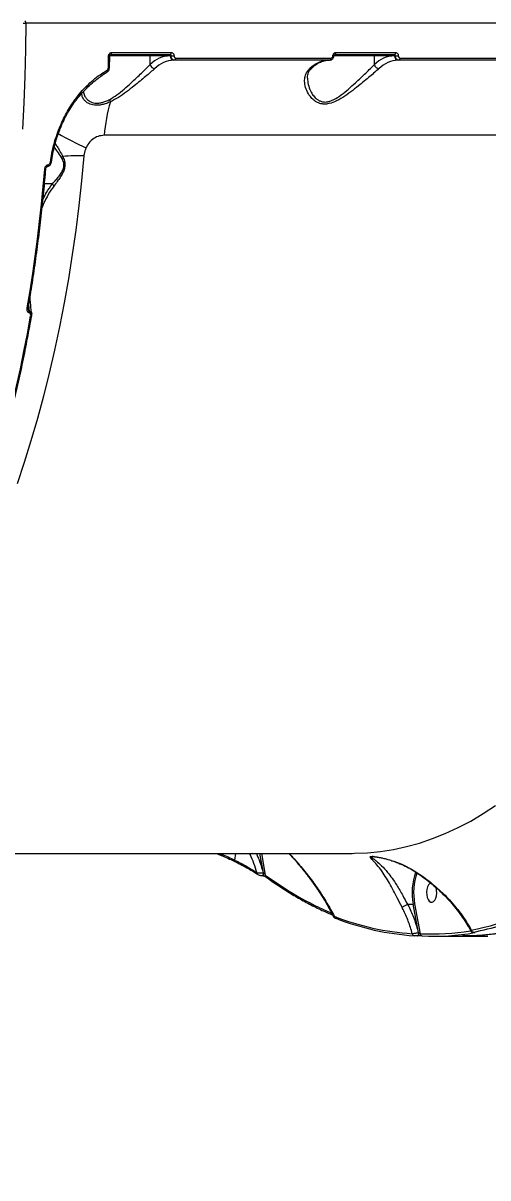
# Model space of a CAD drawing. Header units: millimetres. Extents: x -8327 to 9087, y -6583 to 5996.
# Drawn here: x 5544 to 5757, y -303 to 227 of the extents above; entities that cross this region are included whole.
import ezdxf

# ---------------------------------------------------------------- set-up
doc = ezdxf.new("R2010")
doc.units = ezdxf.units.MM
for name, color, linetype in [('DIKOM_ОБЪЕКТ', 7, 'Continuous'), ('DIKOM_РАЗМЕР_ЗОНА', 7, 'Continuous'), ('DIKOM_РАЗМЕР_ОБЪЕКТА', 7, 'Continuous')]:
    doc.layers.add(name, color=color, linetype=linetype)
doc.styles.add('style1', font='arial.ttf', dxfattribs={"width": 0.8})
doc.dimstyles.new('1-50', dxfattribs={"dimtxt": 300, "dimasz": 200, "dimexe": 100, "dimexo": 0, "dimgap": 100, "dimtad": 1, "dimtxsty": 'style1', "dimcen": 200, "dimclrd": 7, "dimclre": 7, "dimclrt": 7, "dimadec": 1, "dimazin": 2, "dimtfac": 1, "dimtmove": 0, "dimatfit": 2, "dimfxl": 0, "dimlwd": 25, "dimlwe": 18, "dimarcsym": 0})

# ---------------------------------------------------------------- blocks, each defined once
blk = doc.blocks.new('*D9')
at = {"layer": 'Defpoints', "color": 0, "transparency": 16777216}
for p in [(7087.37, 843.9), (-4957.59, 227.93), (7087.37, -4838.64)]:
    blk.add_point(p, dxfattribs=at)
at = {"layer": 'DIKOM_РАЗМЕР_ОБЪЕКТА', "color": 7, "lineweight": 18, "transparency": 16777216}
for p, q in [((7087.37, 843.9), (7087.37, -4938.64)), ((-4957.59, 227.93), (-4957.59, -4938.64))]:
    blk.add_line(p, q, dxfattribs=at)
at = {"layer": 'DIKOM_РАЗМЕР_ОБЪЕКТА', "color": 7, "lineweight": 25, "transparency": 16777216}
blk.add_line((-4757.59, -4838.64), (6887.37, -4838.64), dxfattribs=at)
at = {"layer": 'DIKOM_РАЗМЕР_ОБЪЕКТА', "color": 7, "transparency": 16777216}
for points in [[(-4757.59, -4805.31), (-4757.59, -4871.97), (-4957.59, -4838.64)], [(6887.37, -4805.31), (6887.37, -4871.97), (7087.37, -4838.64)]]:
    blk.add_solid(points, dxfattribs=at)
at = {"layer": 'DIKOM_РАЗМЕР_ОБЪЕКТА', "color": 7, "transparency": 16777216, "insert": (4098.94, -4585.47), "char_height": 300, "attachment_point": 5, "style": 'style1'}
blk.add_mtext('12040', dxfattribs=at)
blk = doc.blocks.new('*D12')
at = {"layer": 'Defpoints', "color": 0, "transparency": 16777216}
for p in [(-6501.58, 227.93), (9087.37, 227.93), (9087.37, -6483.3)]:
    blk.add_point(p, dxfattribs=at)
at = {"layer": 'DIKOM_РАЗМЕР_ЗОНА', "color": 7, "lineweight": 18, "transparency": 16777216}
for p, q in [((-6501.58, 227.93), (-6501.58, -6583.3)), ((9087.37, 227.93), (9087.37, -6583.3))]:
    blk.add_line(p, q, dxfattribs=at)
at = {"layer": 'DIKOM_РАЗМЕР_ЗОНА', "color": 7, "lineweight": 25, "transparency": 16777216}
blk.add_line((-6301.58, -6483.3), (8887.37, -6483.3), dxfattribs=at)
at = {"layer": 'DIKOM_РАЗМЕР_ЗОНА', "color": 7, "transparency": 16777216}
for points in [[(-6301.58, -6449.97), (-6301.58, -6516.64), (-6501.58, -6483.3)], [(8887.37, -6449.97), (8887.37, -6516.64), (9087.37, -6483.3)]]:
    blk.add_solid(points, dxfattribs=at)
at = {"layer": 'DIKOM_РАЗМЕР_ЗОНА', "color": 7, "transparency": 16777216, "insert": (2981.2, -6230.13), "char_height": 300, "attachment_point": 5, "style": 'style1'}
blk.add_mtext('15500', dxfattribs=at)

msp = doc.modelspace()

# ---------------------------------------------------------------- linework, layer by layer
at = {"layer": 'DIKOM_ОБЪЕКТ', "color": 7, "linetype": 'Continuous', "lineweight": 15}
for p, q in [((5959.632, 226.926), (5544.763, 226.926)), ((5610.978, 212.428), (5583.549, 212.428)), ((5584.064, 213.394), (5611.493, 213.394)), ((5713.838, 212.428), (5686.409, 212.428)), ((5686.924, 213.394), (5714.353, 213.394)), ((5583.105, 206.289), (5583.235, 211.909)), ((5601.751, 211.928), (5583.192, 211.928)), ((5601.751, 207.878), (5601.751, 211.928)), ((5611.019, 211.928), (5601.751, 211.928)), ((5611.379, 211.928), (5611.019, 211.928)), ((5613.073, 209.928), (5612.733, 209.928)), ((5684.218, 209.928), (5613.073, 209.928)), ((5613.588, 210.888), (5684.732, 210.888)), ((5704.611, 211.928), (5686.052, 211.928)), ((5704.611, 207.878), (5704.611, 211.928)), ((5713.879, 211.928), (5704.611, 211.928)), ((5714.239, 211.928), (5713.879, 211.928)), ((5715.933, 209.928), (5715.593, 209.928)), ((5787.078, 209.928), (5715.933, 209.928)), ((5716.448, 210.888), (5787.593, 210.888)), ((5880.764, 175.426), (5580.756, 175.426)), ((5554.446, 161.066), (5554.499, 161.066)), ((5554.932, 161.909), (5555.007, 161.909)), ((5556.519, 163.243), (5556.52, 163.237)), ((5556.937, 153.117), (5553.339, 153.117)), ((5545.965, 96.629), (5546.319, 94.587)), ((5546.424, 94.587), (5546.141, 97.692)), ((5546.319, 94.587), (5546.424, 94.587)), ((5546.424, 93.948), (5546.32, 93.948)), ((5432.391, -154.072), (5694.501, -154.072)), ((5640.886, -154.072), (5640.515, -157.157)), ((5640.691, -157.839), (5640.701, -157.844)), ((5647.698, -154.642), (5647.441, -154.072)), ((5653.707, -162.984), (5652.098, -154.072)), ((5652.799, -154.072), (5654.594, -164.013)), ((5653.626, -162.984), (5653.707, -162.984)), ((5653.14, -164.315), (5653.221, -164.315)), ((5719.881, -177.425), (5719.888, -177.424)), ((5719.888, -177.424), (5722.421, -177.424)), ((5724.828, -190.568), (5722.421, -177.424)), ((5723.092, -177.259), (5725.599, -190.946)), ((5724.799, -190.568), (5724.828, -190.568)), ((5750.121, -190.313), (5750.167, -190.309)), ((5750.121, -190.313), (5750.209, -190.313)), ((5750.167, -190.309), (5750.256, -190.309)), ((5750.209, -190.313), (5750.256, -190.309)), ((5724.314, -191.903), (5724.299, -191.903)), ((5724.314, -191.903), (5724.342, -191.903)), ((5724.342, -191.903), (5724.327, -191.903)), ((5731.745, -192.072), (5743.317, -192.072)), ((5745.032, -192.072), (5756.672, -192.072))]:
    msp.add_line(p, q, dxfattribs=at)
at = {"layer": 'DIKOM_ОБЪЕКТ', "color": 7, "linetype": 'Continuous', "lineweight": 15, "flags": 128}
for points in [[(5544.763, 226.926), (5544.753, 227.122), (5544.724, 227.31), (5544.677, 227.483), (5544.613, 227.635), (5544.535, 227.759), (5544.445, 227.852), (5544.349, 227.909), (5544.248, 227.928)], [(5544.763, 226.926), (5544.657, 214.739), (5544.369, 202.563), (5543.899, 190.408), (5543.247, 178.285)], [(5583.549, 212.428), (5583.648, 212.447), (5583.742, 212.501), (5583.83, 212.59), (5583.907, 212.709), (5583.971, 212.855), (5584.02, 213.022), (5584.051, 213.204), (5584.064, 213.394)], [(5610.978, 212.428), (5611.077, 212.447), (5611.172, 212.501), (5611.259, 212.59), (5611.336, 212.709), (5611.4, 212.855), (5611.449, 213.022), (5611.481, 213.204), (5611.493, 213.394)], [(5686.409, 212.428), (5686.508, 212.447), (5686.602, 212.501), (5686.69, 212.59), (5686.767, 212.709), (5686.831, 212.855), (5686.88, 213.022), (5686.911, 213.204), (5686.924, 213.394)], [(5713.838, 212.428), (5713.937, 212.447), (5714.032, 212.501), (5714.119, 212.59), (5714.197, 212.709), (5714.26, 212.855), (5714.309, 213.022), (5714.341, 213.204), (5714.353, 213.394)], [(5582.62, 206.264), (5582.638, 206.967), (5582.656, 207.67), (5582.673, 208.373), (5582.69, 209.077), (5582.706, 209.78), (5582.721, 210.483), (5582.736, 211.187), (5582.75, 211.89)], [(5613.073, 209.928), (5613.171, 209.947), (5613.265, 210.001), (5613.353, 210.089), (5613.43, 210.207), (5613.494, 210.352), (5613.542, 210.518), (5613.574, 210.699), (5613.588, 210.888)], [(5684.218, 209.928), (5684.316, 209.947), (5684.41, 210.001), (5684.497, 210.089), (5684.574, 210.207), (5684.639, 210.352), (5684.687, 210.518), (5684.719, 210.699), (5684.732, 210.888)], [(5715.933, 209.928), (5716.031, 209.947), (5716.125, 210.001), (5716.213, 210.089), (5716.29, 210.207), (5716.354, 210.352), (5716.403, 210.518), (5716.434, 210.699), (5716.448, 210.888)], [(5582.109, 204.556), (5582.156, 204.591), (5582.206, 204.667), (5582.234, 204.77), (5582.24, 204.897), (5582.224, 205.043), (5582.185, 205.202), (5582.126, 205.37)], [(5567.779, 191.516), (5567.798, 191.557), (5567.792, 191.623), (5567.757, 191.707), (5567.694, 191.805), (5567.605, 191.915), (5567.494, 192.031)], [(5571.412, 166.081), (5570.351, 154.613), (5569.109, 143.214), (5567.689, 131.893), (5566.092, 120.662), (5564.319, 109.53), (5562.373, 98.509), (5560.253, 87.608), (5557.964, 76.837), (5555.507, 66.207), (5552.884, 55.728), (5550.097, 45.409), (5547.15, 35.259), (5544.044, 25.289), (5540.784, 15.507)], [(5545.44, 96.314), (5546.724, 104.125), (5547.93, 111.983), (5549.055, 119.885), (5550.102, 127.829), (5551.069, 135.81), (5551.954, 143.827), (5552.76, 151.876), (5553.484, 159.953)], [(5554.424, 161.066), (5554.562, 161.103), (5554.696, 161.217), (5554.808, 161.401), (5554.889, 161.638), (5554.932, 161.909)], [(5554.499, 161.066), (5554.637, 161.103), (5554.771, 161.217), (5554.883, 161.401), (5554.963, 161.638), (5555.007, 161.909)], [(5545.937, 96.46), (5545.935, 96.454), (5545.903, 96.406), (5545.834, 96.367), (5545.731, 96.338), (5545.598, 96.32), (5545.44, 96.314)], [(5532.809, 29.295), (5534.869, 36.934), (5536.848, 44.653), (5538.745, 52.45), (5540.559, 60.32), (5542.289, 68.261), (5543.935, 76.269), (5545.496, 84.341), (5546.971, 92.474)], [(5547.469, 92.624), (5547.463, 92.605), (5547.424, 92.56), (5547.353, 92.523), (5547.251, 92.496), (5547.122, 92.48), (5546.971, 92.474)], [(5694.501, -154.072), (5695.495, -154.067), (5701.495, -153.83), (5707.488, -153.238), (5713.469, -152.292), (5719.433, -150.992), (5725.374, -149.339), (5731.285, -147.336), (5737.162, -144.983), (5743, -142.283), (5748.793, -139.239), (5754.535, -135.854), (5760.221, -132.129)], [(5650.987, -163.644), (5650.99, -163.646), (5651.03, -163.675)], [(5653.626, -162.984), (5653.654, -163.262), (5653.642, -163.544), (5653.588, -163.808), (5653.499, -164.032), (5653.381, -164.198), (5653.244, -164.294), (5653.137, -164.314)], [(5653.707, -162.984), (5653.735, -163.262), (5653.722, -163.544), (5653.669, -163.808), (5653.58, -164.032), (5653.462, -164.198), (5653.324, -164.294), (5653.223, -164.314)], [(5730.441, -167.656), (5730.027, -167.894), (5729.455, -168.534), (5729, -169.461), (5728.698, -170.6), (5728.573, -171.857), (5728.636, -173.132), (5728.881, -174.322)], [(5728.881, -174.322), (5729.288, -175.328), (5729.826, -176.071), (5730.449, -176.49), (5731.108, -176.551), (5731.749, -176.249), (5732.321, -175.609), (5732.776, -174.682), (5733.078, -173.543), (5733.203, -172.286), (5733.14, -171.011), (5732.895, -169.822), (5732.859, -169.705)], [(5686.719, -183.81), (5686.822, -183.841), (5686.98, -183.858)], [(5724.799, -190.568), (5724.827, -190.804), (5724.824, -191.046), (5724.791, -191.28), (5724.73, -191.491), (5724.645, -191.668), (5724.541, -191.801), (5724.423, -191.88), (5724.314, -191.903)], [(5724.828, -190.568), (5724.855, -190.804), (5724.852, -191.046), (5724.819, -191.28), (5724.758, -191.491), (5724.674, -191.668), (5724.569, -191.801), (5724.452, -191.88), (5724.342, -191.903)]]:
    msp.add_lwpolyline(points, dxfattribs=at)
at = {"layer": 'DIKOM_ОБЪЕКТ', "color": 7, "linetype": 'Continuous', "lineweight": 15}
for centre, radius, start, end in [((5544.792, 655.348), 428.422, 269.83168, 269.99608), ((5601.283, 211.961), 0.469, 355.97245, 85.24477), ((5704.144, 211.962), 0.468, 355.91001, 85.30721), ((5582.899, 214.349), 2.464, 266.52524, 277.84159), ((5611.517, 198.16), 13.777, 92.07063, 135.14173), ((5604.058, 208.441), 2.375, 193.7089, 266.347), ((5613.207, 196.817), 13.12, 92.06968, 135.1436), ((5612.888, 211.795), 1.873, 175.92775, 265.27287), ((5612.702, 234.805), 22.915, 266.68997, 270.12194), ((5684.352, 196.815), 13.122, 92.071, 135.14001), ((5685.76, 214.337), 2.451, 266.49323, 277.8568), ((5714.377, 198.16), 13.777, 92.07063, 135.14173), ((5706.918, 208.441), 2.375, 193.7089, 266.347), ((5716.068, 196.815), 13.122, 92.07246, 135.14082), ((5715.748, 211.796), 1.874, 175.94335, 265.25727), ((5715.562, 234.805), 22.915, 266.68997, 270.12194), ((5582.77, 208.075), 1.817, 265.26318, 280.63426), ((5675.087, 207.384), 1.314, 268.43045, 311.70114), ((5648.153, 170.962), 67.545, 162.88939, 176.21052), ((5577.514, 189.382), 6.254, 13.43316, 23.54354), ((5645.882, 330.173), 176.493, 240.74053, 245.38231), ((5559.921, 177.979), 0.851, 41.25322, 74.62348), ((5559.596, 167.528), 2.774, 304.57879, 320.34062), ((5570.854, 37.615), 128.467, 89.75135, 94.07234), ((5553.629, 160.61), 0.672, 257.49665, 300.6028), ((5556.244, 164.092), 0.898, 256.70405, 287.87689), ((5544.454, 94.266), 1.893, 350.33246, 9.7531), ((5544.558, 94.266), 1.893, 350.33246, 9.7531), ((5641.114, -157.366), 0.634, 160.77114, 228.19227), ((5652.736, -162.345), 9.205, 115.98696, 123.18675), ((5651.49, -163.083), 0.753, 168.73369, 228.14733), ((5655.353, -164.209), 0.784, 165.46909, 231.05479), ((5744.205, -43.293), 150.344, 233.4133, 246.833), ((5751.158, -172.067), 29.233, 161.03729, 190.55856), ((5751.554, -172.105), 28.925, 161.63693, 190.26448), ((5724.325, -61.078), 130.561, 280.91843, 301.93035), ((5687.052, -183.04), 0.838, 173.75661, 246.58942), ((5729.488, -73.347), 117.835, 248.45674, 266.36151), ((5730.344, -74.016), 118.092, 248.4565, 266.36175), ((5742.661, -73.792), 118.282, 270.31733, 294.38993), ((5727.4, -69.313), 122.972, 280.56866, 293.17431), ((5730.882, -79.256), 111.814, 267.29153, 279.18578), ((5731.739, -79.928), 112.142, 267.29338, 279.67604), ((5750.032, -189.224), 0.978, 183.08376, 265.47614), ((5750.596, -189.673), 0.802, 234.7601, 269.40864), ((5722.917, -190.965), 0.907, 178.61714, 265.79594), ((5726.518, -191.026), 0.922, 175.00877, 265.36891)]:
    msp.add_arc(centre, radius, start, end, dxfattribs=at)
for points, knots in [([(5582.75, 211.89), (5582.758, 212.001), (5582.78, 212.281), (5582.942, 212.704), (5583.24, 213.085), (5583.63, 213.344), (5583.919, 213.377), (5584.064, 213.394)], [0, 0, 0, 0, 0.1418461, 0.3567116, 0.5713582, 0.7857736, 1, 1, 1, 1]), ([(5583.239, 211.909), (5583.239, 211.939), (5583.239, 212.026), (5583.28, 212.163), (5583.348, 212.294), (5583.429, 212.381), (5583.509, 212.426), (5583.537, 212.43), (5583.551, 212.428), (5583.552, 212.428)], [0, 0, 0, 0, 0.0835126, 0.2335004, 0.3871589, 0.5494356, 0.7301555, 0.990739, 1, 1, 1, 1]), ([(5611.379, 211.928), (5611.377, 211.985), (5611.374, 212.097), (5611.309, 212.247), (5611.206, 212.36), (5611.089, 212.42), (5611.01, 212.426), (5610.978, 212.428)], [0, 0, 0, 0, 0.2155501, 0.4307062, 0.6455104, 0.8597657, 1, 1, 1, 1]), ([(5611.493, 213.394), (5611.588, 213.387), (5611.826, 213.368), (5612.184, 213.188), (5612.505, 212.848), (5612.718, 212.398), (5612.74, 212.059), (5612.751, 211.89)], [0, 0, 0, 0, 0.1404765, 0.3550728, 0.569841, 0.7848732, 1, 1, 1, 1]), ([(5685.61, 211.89), (5685.618, 212.001), (5685.639, 212.281), (5685.802, 212.704), (5686.1, 213.085), (5686.49, 213.344), (5686.779, 213.377), (5686.924, 213.394)], [0, 0, 0, 0, 0.141834, 0.3567858, 0.5713471, 0.785757, 1, 1, 1, 1]), ([(5686.099, 211.909), (5686.099, 211.939), (5686.1, 212.026), (5686.14, 212.163), (5686.208, 212.294), (5686.29, 212.381), (5686.369, 212.426), (5686.397, 212.43), (5686.411, 212.428), (5686.412, 212.428)], [0, 0, 0, 0, 0.0835398, 0.2335505, 0.3871237, 0.5495255, 0.7302212, 0.9908444, 1, 1, 1, 1]), ([(5714.239, 211.928), (5714.238, 211.985), (5714.235, 212.097), (5714.169, 212.247), (5714.067, 212.36), (5713.949, 212.42), (5713.87, 212.426), (5713.838, 212.428)], [0, 0, 0, 0, 0.21539683, 0.43075201, 0.64511696, 0.85929927, 1, 1, 1, 1]), ([(5714.353, 213.394), (5714.448, 213.387), (5714.686, 213.368), (5715.044, 213.188), (5715.365, 212.848), (5715.578, 212.398), (5715.6, 212.059), (5715.611, 211.89)], [0, 0, 0, 0, 0.1406486, 0.3550601, 0.5698482, 0.7848798, 1, 1, 1, 1]), ([(5583.248, 191.88), (5584.354, 192.544), (5586.679, 193.94), (5589.912, 196.653), (5592.888, 199.337), (5595.546, 201.826), (5597.868, 204.047), (5600.015, 206.12), (5601.172, 207.292), (5601.751, 207.878)], [0, 0, 0, 0, 0.1463692, 0.3075811, 0.4690089, 0.6020978, 0.7351064, 0.8676453, 1, 1, 1, 1]), ([(5613.073, 209.928), (5612.947, 209.938), (5612.629, 209.963), (5612.15, 210.202), (5611.719, 210.654), (5611.429, 211.254), (5611.396, 211.704), (5611.379, 211.928)], [0, 0, 0, 0, 0.140682, 0.3554548, 0.570295, 0.7851475, 1, 1, 1, 1]), ([(5612.751, 211.89), (5612.758, 211.778), (5612.772, 211.552), (5612.914, 211.252), (5613.128, 211.025), (5613.366, 210.905), (5613.525, 210.893), (5613.588, 210.888)], [0, 0, 0, 0, 0.21511055, 0.43019903, 0.64506939, 0.85954646, 1, 1, 1, 1]), ([(5673.981, 201.64), (5674.041, 200.682), (5674.164, 198.73), (5675.131, 196.087), (5676.404, 193.879), (5677.686, 192.429), (5679.041, 191.452), (5680.522, 190.799), (5681.962, 190.656), (5683.409, 190.848), (5684.598, 191.178), (5686.734, 192.122), (5689.507, 193.967), (5692.775, 196.64), (5695.747, 199.34), (5698.406, 201.825), (5700.728, 204.047), (5702.875, 206.12), (5704.032, 207.292), (5704.611, 207.878)], [0, 0, 0, 0, 0.0849005, 0.1730658, 0.2309193, 0.2886255, 0.3230723, 0.3574281, 0.4073171, 0.4206098, 0.4522195, 0.4839039, 0.560761, 0.6437071, 0.7267719, 0.7952543, 0.8637013, 0.9318938, 1, 1, 1, 1]), ([(5675.965, 206.407), (5676.234, 206.646), (5677.019, 207.344), (5678.347, 208.283), (5679.945, 209.127), (5681.562, 209.681), (5682.873, 209.905), (5683.648, 209.923), (5683.878, 209.928)], [0, 0, 0, 0, 0.1033872, 0.3019059, 0.5017326, 0.704745, 0.9124575, 1, 1, 1, 1]), ([(5684.251, 209.948), (5684.303, 209.943), (5684.574, 209.92), (5685.056, 210.107), (5685.603, 210.518), (5685.964, 211.13), (5686.122, 211.632), (5686.09, 211.895), (5686.088, 211.91)], [0, 0, 0, 0, 0.0531695, 0.2781262, 0.503774, 0.7375355, 0.9841468, 1, 1, 1, 1]), ([(5684.732, 210.888), (5684.829, 210.899), (5685.022, 210.921), (5685.282, 211.094), (5685.481, 211.348), (5685.59, 211.63), (5685.604, 211.816), (5685.61, 211.89)], [0, 0, 0, 0, 0.2142079, 0.4286111, 0.6431505, 0.8580481, 1, 1, 1, 1]), ([(5715.933, 209.928), (5715.807, 209.938), (5715.489, 209.962), (5715.01, 210.202), (5714.579, 210.654), (5714.289, 211.253), (5714.256, 211.703), (5714.239, 211.928)], [0, 0, 0, 0, 0.1407831, 0.3554403, 0.5702667, 0.7851573, 1, 1, 1, 1]), ([(5715.611, 211.89), (5715.618, 211.778), (5715.633, 211.552), (5715.774, 211.252), (5715.988, 211.025), (5716.226, 210.905), (5716.385, 210.893), (5716.448, 210.888)], [0, 0, 0, 0, 0.2151598, 0.4301602, 0.6450111, 0.8594996, 1, 1, 1, 1]), ([(5567.494, 192.031), (5568.323, 193.104), (5569.981, 195.248), (5572.721, 198.165), (5575.656, 200.857), (5578.783, 203.302), (5581.011, 204.681), (5582.126, 205.37)], [0, 0, 0, 0, 0.1978369, 0.3954979, 0.5931665, 0.7965911, 1, 1, 1, 1]), ([(5567.859, 191.449), (5567.982, 191.622), (5568.847, 192.84), (5570.636, 194.926), (5573.233, 197.662), (5575.618, 199.855), (5577.179, 201.033), (5577.761, 201.471)], [0, 0, 0, 0, 0.043608, 0.3078564, 0.5739186, 0.841181, 1, 1, 1, 1]), ([(5577.761, 201.471), (5578.156, 201.781), (5579.518, 202.851), (5580.994, 203.843), (5582.1, 204.439), (5582.154, 204.468)], [0, 0, 0, 0, 0.27948562, 0.96528948, 1, 1, 1, 1]), ([(5582.105, 204.578), (5582.185, 204.62), (5582.465, 204.766), (5582.819, 205.218), (5583.082, 205.781), (5583.074, 206.158), (5583.071, 206.289)], [0, 0, 0, 0, 0.1325703, 0.4638325, 0.8122903, 1, 1, 1, 1]), ([(5582.126, 205.37), (5582.209, 205.431), (5582.376, 205.552), (5582.545, 205.842), (5582.611, 206.092), (5582.618, 206.234), (5582.62, 206.264)], [0, 0, 0, 0, 0.3057942, 0.6115898, 0.9180163, 1, 1, 1, 1]), ([(5603.906, 206.071), (5603.289, 205.515), (5602.053, 204.404), (5599.72, 202.427), (5597.179, 200.306), (5594.252, 197.927), (5590.961, 195.36), (5587.36, 192.765), (5584.822, 191.463), (5583.598, 190.835)], [0, 0, 0, 0, 0.13165515, 0.26349488, 0.39513993, 0.52687796, 0.68829298, 0.84952634, 1, 1, 1, 1]), ([(5706.766, 206.071), (5706.149, 205.516), (5704.913, 204.404), (5702.58, 202.427), (5700.039, 200.306), (5697.112, 197.929), (5693.823, 195.349), (5690.187, 192.79), (5686.605, 190.755), (5683.647, 189.803), (5681.515, 189.685), (5679.97, 189.897), (5678.554, 190.42), (5677.03, 191.341), (5675.565, 192.72), (5674.082, 194.821), (5672.972, 197.374), (5672.526, 200.092), (5672.793, 202.5), (5673.577, 204.489), (5674.587, 205.573), (5675.051, 206.071)], [0, 0, 0, 0, 0.0554765, 0.111024, 0.1665008, 0.2220051, 0.2900258, 0.3579643, 0.4226772, 0.477409, 0.5052492, 0.5330947, 0.5627107, 0.5923738, 0.6404302, 0.6885818, 0.7603271, 0.8320616, 0.8910008, 0.9498665, 1, 1, 1, 1]), ([(5673.98, 201.64), (5673.976, 201.69), (5673.928, 202.266), (5674.107, 203.26), (5674.522, 204.536), (5675.136, 205.568), (5675.716, 206.145), (5675.977, 206.403)], [0, 0, 0, 0, 0.0260848, 0.298546, 0.5705113, 0.8074067, 1, 1, 1, 1]), ([(5560.147, 178.8), (5561.163, 181.123), (5563.219, 185.822), (5566.058, 189.945), (5567.494, 192.031)], [0, 0, 0, 0, 0.4941752, 1, 1, 1, 1]), ([(5560.592, 178.53), (5560.835, 179.148), (5561.555, 180.978), (5562.991, 183.9), (5564.889, 187.268), (5566.512, 189.8), (5567.541, 191.154), (5567.804, 191.499)], [0, 0, 0, 0, 0.1318435, 0.3903365, 0.6499998, 0.9106853, 1, 1, 1, 1]), ([(5583.598, 190.835), (5582.965, 190.565), (5581.687, 190.02), (5579.79, 189.462), (5577.938, 189.169), (5575.774, 189.2), (5573.797, 189.801), (5572.21, 190.88), (5571.13, 192.161), (5570.503, 193.461), (5570.493, 194.374), (5570.49, 194.7)], [0, 0, 0, 0, 0.08897545, 0.17987795, 0.26910671, 0.3613971, 0.52302101, 0.64233845, 0.76510478, 0.91578838, 1, 1, 1, 1]), ([(5571.207, 195.477), (5571.21, 195.334), (5571.23, 194.561), (5571.762, 193.381), (5572.753, 192.008), (5574.204, 190.858), (5575.999, 190.21), (5577.914, 190.144), (5579.043, 190.316), (5580.233, 190.61), (5581.487, 191.025), (5582.656, 191.593), (5583.248, 191.88)], [0, 0, 0, 0, 0.0378945, 0.2038007, 0.3301017, 0.4596372, 0.6271318, 0.7123276, 0.8006154, 0.8133012, 0.9053707, 1, 1, 1, 1]), ([(5556.038, 163.218), (5556.475, 165.845), (5557.362, 171.165), (5559.211, 176.234), (5560.147, 178.8)], [0, 0, 0, 0, 0.493792, 1, 1, 1, 1]), ([(5556.551, 163.238), (5556.581, 163.503), (5556.76, 165.088), (5557.328, 167.982), (5558.272, 171.88), (5559.354, 175.413), (5560.215, 177.59), (5560.587, 178.531)], [0, 0, 0, 0, 0.0505458, 0.3034141, 0.5561205, 0.8082361, 1, 1, 1, 1]), ([(5580.756, 175.426), (5579.794, 175.329), (5577.89, 175.137), (5575.252, 173.621), (5573.388, 171.697), (5572.632, 170.242), (5572.362, 169.723)], [0, 0, 0, 0, 0.2885791, 0.5716444, 0.8470505, 1, 1, 1, 1]), ([(5561.17, 165.244), (5560.526, 166.226), (5559.368, 167.99), (5558.307, 169.334), (5557.835, 169.931)], [0, 0, 0, 0, 0.556056, 1, 1, 1, 1]), ([(5558.26, 171.667), (5558.545, 171.218), (5559.194, 170.196), (5560.415, 168.235), (5561.29, 166.587), (5561.731, 165.758)], [0, 0, 0, 0, 0.2802062, 0.6375936, 1, 1, 1, 1]), ([(5572.362, 169.723), (5572.001, 168.742), (5571.602, 167.659), (5571.444, 166.417), (5571.423, 166.195), (5571.412, 166.081)], [0, 0, 0, 0, 0.821762, 0.907861, 1, 1, 1, 1]), ([(5556.937, 153.117), (5557.495, 153.726), (5558.515, 154.841), (5560.025, 156.615), (5561.248, 158.364), (5562.061, 160.084), (5562.265, 161.295), (5562.268, 162.38), (5561.998, 163.729), (5561.475, 164.686), (5561.17, 165.244)], [0, 0, 0, 0, 0.19207, 0.3511742, 0.5094853, 0.6344346, 0.7186484, 0.7420883, 0.8495964, 1, 1, 1, 1]), ([(5561.731, 165.758), (5562.006, 165.119), (5562.484, 164.007), (5562.773, 162.06), (5562.526, 160.089), (5561.709, 158.055), (5560.529, 156.082), (5559.103, 154.066), (5558.129, 152.799), (5557.605, 152.116)], [0, 0, 0, 0, 0.1507939, 0.26254727, 0.37583233, 0.50437924, 0.65811324, 0.8160141, 1, 1, 1, 1]), ([(5545.937, 96.46), (5546.259, 98.382), (5547.192, 103.955), (5548.618, 113.253), (5550.163, 124.375), (5551.548, 135.576), (5552.752, 146.649), (5553.527, 154.814), (5553.902, 159.217), (5553.972, 160.031)], [0, 0, 0, 0, 0.092524, 0.2683111, 0.4441009, 0.6198879, 0.7956738, 0.9622076, 1, 1, 1, 1]), ([(5553.484, 159.953), (5553.513, 160.158), (5553.577, 160.601), (5553.844, 161.193), (5554.202, 161.619), (5554.57, 161.864), (5554.811, 161.894), (5554.932, 161.909)], [0, 0, 0, 0, 0.226769, 0.49195, 0.6959685, 0.847741, 1, 1, 1, 1]), ([(5553.974, 160.032), (5553.975, 160.044), (5553.979, 160.229), (5554.063, 160.527), (5554.215, 160.832), (5554.334, 160.98), (5554.406, 161.043), (5554.449, 161.069), (5554.449, 161.068), (5554.449, 161.068)], [0, 0, 0, 0, 0.0276446, 0.4258498, 0.6549343, 0.7882714, 0.8759452, 0.9422234, 1, 1, 1, 1]), ([(5554.498, 161.085), (5554.648, 161.09), (5554.982, 161.101), (5555.466, 161.349), (5555.928, 161.764), (5556.303, 162.375), (5556.484, 162.902), (5556.512, 163.206), (5556.515, 163.238)], [0, 0, 0, 0, 0.1401076, 0.3128779, 0.4978799, 0.7168948, 0.9707324, 1, 1, 1, 1]), ([(5555.007, 161.909), (5555.062, 161.914), (5555.204, 161.926), (5555.441, 162.051), (5555.707, 162.317), (5555.936, 162.723), (5556.004, 163.052), (5556.038, 163.218)], [0, 0, 0, 0, 0.10347262, 0.26248344, 0.46111204, 0.72822418, 1, 1, 1, 1]), ([(5557.605, 152.116), (5556.735, 150.864), (5554.986, 148.343), (5553.28, 144.966), (5552.478, 142.859), (5552.246, 142.25)], [0, 0, 0, 0, 0.41273883, 0.83040326, 1, 1, 1, 1]), ([(5552.668, 146.132), (5553.185, 147.188), (5554.405, 149.682), (5556.015, 151.859), (5556.944, 153.114)], [0, 0, 0, 0, 0.4234672, 1, 1, 1, 1]), ([(5556.944, 153.114), (5556.943, 153.115), (5556.942, 153.116), (5556.939, 153.117), (5556.937, 153.117), (5556.937, 153.117)], [0, 0, 0, 0, 0.2885812, 0.6795465, 1, 1, 1, 1]), ([(5556.944, 153.114), (5557.09, 152.953), (5557.354, 152.66), (5557.535, 152.313), (5557.594, 152.147), (5557.605, 152.116)], [0, 0, 0, 0, 0.4994745, 0.9072718, 1, 1, 1, 1]), ([(5547.457, 93.658), (5547.339, 94.536), (5546.997, 97.077), (5546.837, 99.601), (5546.732, 101.253)], [0, 0, 0, 0, 0.3455511, 1, 1, 1, 1]), ([(5546.32, 93.948), (5546.237, 93.957), (5546.053, 93.978), (5545.786, 94.166), (5545.549, 94.523), (5545.36, 95.195), (5545.363, 95.832), (5545.432, 96.261), (5545.44, 96.314)], [0, 0, 0, 0, 0.09285389, 0.20617947, 0.36927636, 0.57243058, 0.94713906, 1, 1, 1, 1]), ([(5545.922, 95.546), (5545.916, 95.575), (5545.88, 95.748), (5545.876, 96.068), (5545.929, 96.353), (5545.949, 96.461)], [0, 0, 0, 0, 0.111953, 0.6652129, 1, 1, 1, 1]), ([(5545.92, 95.532), (5545.95, 95.376), (5546.002, 95.112), (5546.108, 94.805), (5546.204, 94.646), (5546.272, 94.596), (5546.302, 94.587), (5546.317, 94.587), (5546.319, 94.587)], [0, 0, 0, 0, 0.4397155, 0.7426821, 0.9024553, 0.9514905, 0.9923629, 1, 1, 1, 1]), ([(5533.319, 29.502), (5533.808, 31.287), (5535.223, 36.464), (5537.457, 45.145), (5539.97, 55.582), (5542.334, 66.152), (5544.544, 76.843), (5546.235, 85.684), (5547.174, 90.969), (5547.469, 92.624)], [0, 0, 0, 0, 0.0879809, 0.2551485, 0.4223166, 0.5894814, 0.7566427, 0.9238005, 1, 1, 1, 1]), ([(5546.424, 94.587), (5546.528, 94.577), (5546.756, 94.556), (5547.079, 94.414), (5547.341, 94.144), (5547.494, 93.874), (5547.484, 93.69), (5547.482, 93.661)], [0, 0, 0, 0, 0.1760466, 0.3839943, 0.6533211, 0.9438348, 1, 1, 1, 1]), ([(5546.971, 92.474), (5546.999, 92.751), (5547.039, 93.149), (5546.908, 93.596), (5546.763, 93.815), (5546.594, 93.93), (5546.477, 93.943), (5546.424, 93.948)], [0, 0, 0, 0, 0.4371175, 0.6288761, 0.7909123, 0.9061522, 1, 1, 1, 1]), ([(5547.457, 92.624), (5547.479, 92.734), (5547.547, 93.073), (5547.51, 93.411), (5547.485, 93.641)], [0, 0, 0, 0, 0.3218086, 1, 1, 1, 1]), ([(5632.131, -154.072), (5632.88, -154.38), (5633.836, -154.773), (5635.932, -155.63), (5638.064, -156.586), (5639.887, -157.462), (5640.697, -157.851)], [0, 0, 0, 0, 0.2502619, 0.3195568, 0.6975212, 1, 1, 1, 1]), ([(5633.589, -154.072), (5633.861, -154.177), (5636.368, -155.154), (5638.56, -156.213), (5640.515, -157.157)], [0, 0, 0, 0, 0.1084541, 1, 1, 1, 1]), ([(5640.515, -157.157), (5642.415, -158.116), (5646.262, -160.056), (5649.243, -161.968), (5650.751, -162.936)], [0, 0, 0, 0, 0.4938188, 1, 1, 1, 1]), ([(5640.687, -157.845), (5641.372, -158.173), (5642.297, -158.615), (5643.131, -159.061), (5643.347, -159.177)], [0, 0, 0, 0, 0.7407421, 1, 1, 1, 1]), ([(5650.751, -162.936), (5650.337, -161.539), (5649.504, -158.732), (5648.302, -156.01), (5647.698, -154.642)], [0, 0, 0, 0, 0.4974109, 1, 1, 1, 1]), ([(5650.498, -154.072), (5651.079, -155.412), (5652.346, -158.333), (5653.177, -161.351), (5653.626, -162.984)], [0, 0, 0, 0, 0.4588406, 1, 1, 1, 1]), ([(5665.327, -154.072), (5665.982, -154.763), (5667.804, -156.686), (5670.623, -159.988), (5673.843, -164.014), (5676.983, -168.279), (5679.978, -172.694), (5682.717, -177.172), (5684.687, -180.652), (5685.648, -182.638), (5685.891, -183.138)], [0, 0, 0, 0, 0.0755213, 0.2101036, 0.3503695, 0.4970303, 0.6499598, 0.8009052, 0.949755, 1, 1, 1, 1]), ([(5665.383, -154.072), (5665.976, -154.673), (5668.39, -157.12), (5672.199, -161.659), (5676.824, -167.623), (5680.297, -172.739), (5683.474, -177.847), (5685.128, -180.921), (5686.219, -182.949)], [0, 0, 0, 0, 0.066575, 0.2708162, 0.4801283, 0.6894554, 0.7951269, 1, 1, 1, 1]), ([(5717.304, -178.826), (5716.568, -177.394), (5715.373, -175.07), (5713.777, -171.94), (5712.258, -169.073), (5710.557, -166.069), (5708.504, -162.828), (5706.328, -159.889), (5704.477, -157.839), (5703.231, -156.559), (5702.687, -155.912), (5702.787, -155.581), (5703.377, -155.475), (5704.615, -155.542), (5706.674, -155.843), (5709.369, -156.417), (5713.001, -157.441), (5717.299, -159.001), (5720.389, -160.681), (5721.949, -161.529)], [0, 0, 0, 0, 0.0742597, 0.1205082, 0.1678165, 0.2375803, 0.3094469, 0.4056712, 0.5047086, 0.5602512, 0.6168557, 0.6484784, 0.6753888, 0.7024603, 0.7386852, 0.7871115, 0.8368189, 0.9176555, 1, 1, 1, 1]), ([(5704.003, -155.576), (5703.98, -155.575), (5703.625, -155.555), (5703.41, -155.662), (5703.436, -155.957), (5704.228, -156.572), (5705.749, -157.754), (5707.948, -159.675), (5710.432, -162.394), (5712.757, -165.453), (5714.618, -168.238), (5716.248, -170.966), (5717.973, -173.833), (5718.969, -176.205), (5719.881, -177.425), (5719.881, -177.425)], [0, 0, 0, 0, 0.0025466, 0.0392129, 0.08371, 0.1649924, 0.2485875, 0.3934905, 0.5418365, 0.6467104, 0.7540164, 0.8225207, 0.8923317, 0.9999625, 1, 1, 1, 1]), ([(5704.004, -155.575), (5704.005, -155.575), (5704.06, -155.573), (5704.368, -155.584), (5704.974, -155.641), (5705.827, -155.753), (5706.497, -155.875), (5706.822, -155.934)], [0, 0, 0, 0, 0.0036807, 0.1830909, 0.4228663, 0.719385, 1, 1, 1, 1]), ([(5706.822, -155.934), (5706.902, -155.948), (5707.439, -156.04), (5708.642, -156.307), (5710.524, -156.777), (5712.883, -157.491), (5715.711, -158.502), (5718.754, -159.87), (5720.887, -160.939), (5721.874, -161.591), (5721.906, -161.613)], [0, 0, 0, 0, 0.0167939, 0.1130006, 0.2331879, 0.3832616, 0.5673509, 0.784599, 0.9929302, 1, 1, 1, 1]), ([(5643.347, -159.177), (5644.057, -159.547), (5645.703, -160.406), (5648.021, -161.751), (5649.864, -162.876), (5650.766, -163.5), (5650.983, -163.651)], [0, 0, 0, 0, 0.2460738, 0.5706108, 0.8963839, 1, 1, 1, 1]), ([(5650.751, -162.936), (5650.918, -162.95), (5651.251, -162.978), (5651.969, -163), (5652.727, -163.006), (5653.291, -162.997), (5653.561, -162.986), (5653.626, -162.984)], [0, 0, 0, 0, 0.2415504, 0.4834106, 0.7163173, 0.93065, 1, 1, 1, 1]), ([(5651.035, -163.668), (5651.086, -163.704), (5651.317, -163.868), (5651.78, -164.068), (5652.247, -164.186), (5652.45, -164.237)], [0, 0, 0, 0, 0.1375827, 0.6257121, 1, 1, 1, 1]), ([(5652.45, -164.237), (5652.455, -164.238), (5652.654, -164.294), (5652.905, -164.33), (5653.114, -164.309), (5653.138, -164.307)], [0, 0, 0, 0, 0.0241689, 0.8907802, 1, 1, 1, 1]), ([(5653.707, -162.984), (5653.727, -162.986), (5653.762, -162.989), (5653.835, -163.016), (5653.901, -163.057), (5654.023, -163.152), (5654.195, -163.335), (5654.412, -163.641), (5654.529, -163.881), (5654.594, -164.013)], [0, 0, 0, 0, 0.0446321, 0.0743199, 0.1536357, 0.1940391, 0.3790045, 0.66141, 1, 1, 1, 1]), ([(5721.893, -161.636), (5722.449, -161.966), (5724.057, -162.921), (5726.631, -164.696), (5729.633, -166.955), (5732.576, -169.422), (5735.443, -172.076), (5738.203, -174.901), (5740.824, -177.872), (5743.29, -180.973), (5745.55, -184.169), (5747.417, -187.107), (5748.405, -188.972), (5748.814, -189.745)], [0, 0, 0, 0, 0.0461818, 0.1336005, 0.2238592, 0.3170933, 0.413251, 0.512072, 0.6130571, 0.7157687, 0.8207376, 0.9257573, 1, 1, 1, 1]), ([(5721.901, -161.622), (5721.903, -161.616), (5721.905, -161.607), (5721.938, -161.549), (5721.949, -161.529)], [0, 0, 0, 0, 0.6628464, 1, 1, 1, 1]), ([(5721.949, -161.529), (5722.24, -161.704), (5723.707, -162.583), (5726.278, -164.27), (5730.709, -167.527), (5734.725, -171.012), (5738.578, -174.887), (5741.449, -178.1), (5744.302, -181.729), (5746.885, -185.461), (5748.332, -188.004), (5749.055, -189.276)], [0, 0, 0, 0, 0.0242934, 0.1222405, 0.2202133, 0.4215175, 0.5118853, 0.632233, 0.7525915, 0.8762946, 1, 1, 1, 1]), ([(5653.224, -164.315), (5653.234, -164.315), (5653.28, -164.314), (5653.417, -164.324), (5653.631, -164.353), (5653.911, -164.414), (5654.241, -164.513), (5654.58, -164.649), (5654.802, -164.775), (5654.843, -164.808), (5654.85, -164.814)], [0, 0, 0, 0, 0.0223645, 0.1005719, 0.2017843, 0.3228424, 0.483915, 0.6935965, 0.9467381, 1, 1, 1, 1]), ([(5654.859, -164.819), (5655.839, -165.528), (5658.678, -167.584), (5663.419, -170.758), (5669.097, -174.243), (5674.824, -177.414), (5680.305, -180.164), (5683.893, -181.715), (5685.542, -182.429)], [0, 0, 0, 0, 0.0980127, 0.2840167, 0.4699924, 0.6559227, 0.8418081, 1, 1, 1, 1]), ([(5717.304, -178.826), (5717.316, -178.818), (5717.412, -178.746), (5717.675, -178.575), (5718.178, -178.281), (5718.766, -177.963), (5719.368, -177.66), (5719.713, -177.502), (5719.881, -177.425)], [0, 0, 0, 0, 0.02593514, 0.2202873, 0.41787022, 0.61541398, 0.81303085, 1, 1, 1, 1]), ([(5722.01, -190.944), (5721.451, -189.02), (5720.355, -185.247), (5718.562, -181.236), (5717.477, -179.158), (5717.304, -178.826)], [0, 0, 0, 0, 0.4665401, 0.9150155, 1, 1, 1, 1]), ([(5719.888, -177.424), (5720.064, -177.768), (5721.178, -179.945), (5723.078, -184.292), (5724.205, -188.401), (5724.799, -190.568)], [0, 0, 0, 0, 0.0814799, 0.5156608, 1, 1, 1, 1]), ([(5723.092, -177.259), (5723.085, -177.264), (5723.067, -177.276), (5723.009, -177.306), (5722.903, -177.348), (5722.743, -177.39), (5722.573, -177.419), (5722.471, -177.422), (5722.421, -177.424)], [0, 0, 0, 0, 0.0536625, 0.1414327, 0.356013, 0.5708836, 0.7855189, 1, 1, 1, 1]), ([(5685.895, -183.137), (5685.886, -183.13), (5685.838, -183.094), (5685.975, -183.027), (5686.163, -182.967), (5686.219, -182.949)], [0, 0, 0, 0, 0.14186127, 0.74425077, 1, 1, 1, 1]), ([(5685.883, -183.142), (5685.92, -183.208), (5685.999, -183.351), (5686.177, -183.519), (5686.409, -183.675), (5686.582, -183.759), (5686.707, -183.804), (5686.72, -183.809)], [0, 0, 0, 0, 0.1669905, 0.364293, 0.593849, 0.9590878, 1, 1, 1, 1]), ([(5792.653, -181.636), (5791.681, -182.101), (5786.718, -184.476), (5777.725, -187.413), (5765.717, -190.349), (5754.868, -191.886), (5747.995, -191.925), (5745.12, -191.941)], [0, 0, 0, 0, 0.0626392, 0.3199125, 0.569925, 0.8201264, 1, 1, 1, 1]), ([(5722.01, -190.944), (5722.124, -190.913), (5722.368, -190.847), (5722.921, -190.747), (5723.559, -190.66), (5724.217, -190.595), (5724.604, -190.577), (5724.799, -190.568)], [0, 0, 0, 0, 0.1848153, 0.3988182, 0.6012701, 0.7989813, 1, 1, 1, 1]), ([(5724.828, -190.568), (5724.866, -190.57), (5724.916, -190.573), (5725.026, -190.597), (5725.161, -190.642), (5725.334, -190.731), (5725.488, -190.835), (5725.563, -190.91), (5725.599, -190.946)], [0, 0, 0, 0, 0.1270438, 0.1625911, 0.3403029, 0.5452085, 0.7831121, 1, 1, 1, 1]), ([(5748.843, -189.731), (5748.821, -189.686), (5748.766, -189.571), (5748.904, -189.402), (5749.034, -189.294), (5749.055, -189.276)], [0, 0, 0, 0, 0.3578842, 0.8971967, 1, 1, 1, 1]), ([(5748.822, -189.741), (5748.823, -189.744), (5748.855, -189.839), (5748.986, -189.98), (5749.178, -190.138), (5749.373, -190.228), (5749.544, -190.275), (5749.751, -190.304), (5749.933, -190.315), (5750.124, -190.312), (5750.166, -190.311)], [0, 0, 0, 0, 0.0057321, 0.1707583, 0.3118063, 0.4359141, 0.5439543, 0.6605362, 0.9263154, 1, 1, 1, 1]), ([(5749.955, -190.199), (5749.881, -190.215), (5749.75, -190.243), (5749.739, -190.277), (5749.839, -190.299), (5750.001, -190.308), (5750.129, -190.309), (5750.167, -190.309)], [0, 0, 0, 0, 0.3026027, 0.5347255, 0.7255747, 0.9172512, 1, 1, 1, 1]), ([(5750.251, -190.314), (5750.298, -190.315), (5750.43, -190.315), (5750.543, -190.321), (5750.602, -190.329), (5750.593, -190.327), (5750.592, -190.327)], [0, 0, 0, 0, 0.23919707, 0.66515867, 0.95949416, 1, 1, 1, 1]), ([(5750.256, -190.309), (5750.314, -190.309), (5750.515, -190.31), (5750.769, -190.326), (5750.923, -190.36), (5750.901, -190.412), (5750.698, -190.453), (5750.587, -190.475)], [0, 0, 0, 0, 0.0796064, 0.2757151, 0.4707378, 0.7105217, 1, 1, 1, 1]), ([(5724.299, -191.903), (5724.2, -191.902), (5724.002, -191.902), (5723.664, -191.897), (5723.333, -191.89), (5723.044, -191.88), (5722.912, -191.873), (5722.851, -191.87)], [0, 0, 0, 0, 0.195152, 0.3899614, 0.5931561, 0.8111143, 1, 1, 1, 1]), ([(5726.443, -191.945), (5726.354, -191.942), (5726.162, -191.933), (5725.744, -191.921), (5725.262, -191.911), (5724.765, -191.904), (5724.473, -191.903), (5724.327, -191.903)], [0, 0, 0, 0, 0.1890423, 0.4045212, 0.6068215, 0.8034018, 1, 1, 1, 1])]:
    msp.add_open_spline(points, degree=3, knots=knots, dxfattribs=at)

# ---------------------------------------------------------------- dimensions: what is measured, and where the dimension line sits
at = {"layer": 'DIKOM_РАЗМЕР_ЗОНА'}
dim = msp.add_linear_dim(base=(9087.366, -6483.303), p1=(-6501.585, 227.929), p2=(9087.366, 227.928), text='15500', dimstyle='1-50', dxfattribs=at)
dim.commit()
dim.dimension.update_dxf_attribs({"geometry": '*D12', "text_midpoint": (2981.198, -6483.303), "dimtype": 160})
at = {"layer": 'DIKOM_РАЗМЕР_ОБЪЕКТА'}
dim = msp.add_linear_dim(base=(7087.366, -4838.641), p1=(-4957.594, 227.929), p2=(7087.366, 843.902), text='12040', dimstyle='1-50', dxfattribs=at)
dim.commit()
dim.dimension.update_dxf_attribs({"geometry": '*D9', "text_midpoint": (4098.945, -4838.641), "dimtype": 160})

doc.saveas('drawing.dxf')
